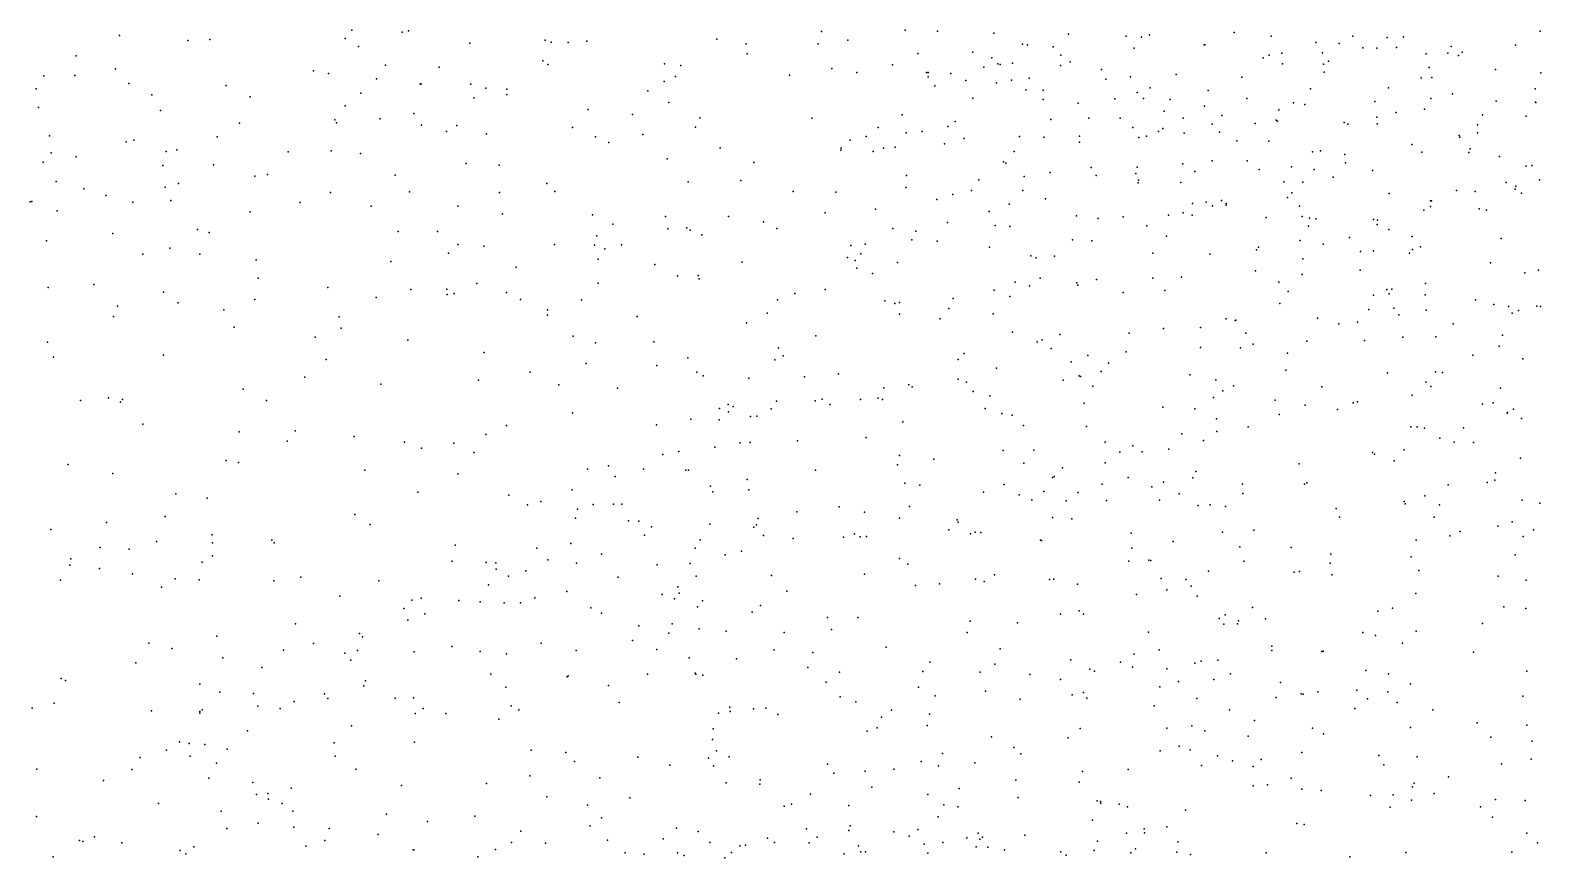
# Model space of a CAD drawing. Header units: metres. Extents: x -25 to 25, y -27.7 to 27.8.
# Drawn here: x -1.734 to -0.191, y 0.859 to 1.704 of the extents above; entities that cross this region are included whole.
import ezdxf

# ---------------------------------------------------------------- set-up
doc = ezdxf.new("R2010")
doc.units = ezdxf.units.M

msp = doc.modelspace()

# ---------------------------------------------------------------- linework, layer by layer
for p in [(-1.6426, 1.6988, 23.9362), (-1.4054, 1.7041, 10.9228), (-1.3538, 1.702, 25.6296), (-1.3473, 1.7034, 6.0119), (-0.9258, 1.7029, 27.2839), (-0.8402, 1.7041, 15.0145), (-0.8071, 1.7031, -10.5512), (-0.7495, 1.701, 25.0935), (-0.6734, 1.7001, -9.9746), (-0.6146, 1.6981, 26.7718), (-0.5987, 1.6971, 11.1805), (-0.5908, 1.6994, 14.4175), (-0.5042, 1.7019, 27.0335), (-0.4663, 1.6981, 3.6869), (-0.3829, 1.6979, 26.1088), (-0.3313, 1.6972, -9.719), (-0.1915, 1.7031, 11.4963), (-1.5728, 1.6936, 27.7693), (-1.5505, 1.6946, 24.825), (-1.4121, 1.6956, 27.6287), (-1.3985, 1.6874, 6.192), (-1.2848, 1.691, 22.9261), (-1.208, 1.6938, 4.3053), (-1.2018, 1.692, 24.4942), (-1.1843, 1.6916, 10.8822), (-1.1654, 1.6929, 19.9799), (-1.0326, 1.6948, 27.3253), (-1.0027, 1.6902, 22.9338), (-0.9291, 1.6902, 15.1248), (-0.8989, 1.6939, 24.7207), (-0.7711, 1.6818, 27.2756), (-0.7202, 1.6898, 24.9555), (-0.7151, 1.6893, 11.0726), (-0.6889, 1.6872, 14.6233), (-0.6064, 1.6856, -11.0008), (-0.5347, 1.6892, 24.4433), (-0.5341, 1.6891, 14.2886), (-0.4207, 1.6914, 11.3447), (-0.3969, 1.6906, 23.688), (-0.3728, 1.6861, -11.2157), (-0.3584, 1.6858, -5.598), (-0.3479, 1.6966, -2.5788), (-0.3385, 1.6863, 13.9998), (-0.2824, 1.6873, 11.4496), (-0.2169, 1.6888, 1.6918), (-1.6868, 1.678, 14.7467), (-1.3711, 1.6684, 15.2912), (-1.316, 1.6663, 24.3804), (-1.2104, 1.6728, 11.3417), (-1.2051, 1.669, 27.4874), (-1.086, 1.6696, 27.4004), (-1.0692, 1.668, 13.9489), (-1.0014, 1.6801, 15.1745), (-0.8531, 1.6686, 27.3232), (-0.8272, 1.6802, -10.3883), (-0.7598, 1.6664, -10.076), (-0.7517, 1.676, -10.767), (-0.7457, 1.6697, 22.9567), (-0.743, 1.6689, 25.3582), (-0.7304, 1.6705, 25.2701), (-0.6815, 1.6682, 27.2904), (-0.6813, 1.6785, 24.6543), (-0.6718, 1.6719, 24.8568), (-0.4746, 1.6759, -2.8124), (-0.4684, 1.6785, 27.123), (-0.4556, 1.6805, 14.1472), (-0.4549, 1.6697, 25.9447), (-0.4138, 1.681, -9.7455), (-0.4129, 1.6695, 3.5036), (-0.4078, 1.6724, 26.0212), (-0.308, 1.68, 26.7779), (-0.2859, 1.6805, 13.9081), (-0.2751, 1.6782, -11.285), (-0.2714, 1.6816, 26.2344), (-1.7199, 1.6575, 27.8478), (-1.6882, 1.658, 24.8725), (-1.6467, 1.6648, 23.058), (-1.4444, 1.6627, 24.1836), (-1.4292, 1.6599, 24.6566), (-1.38, 1.6543, 24.2734), (-1.0863, 1.6516, 15.1982), (-1.0749, 1.6569, 22.8959), (-0.9582, 1.6582, 19.591), (-0.915, 1.6651, 13.7439), (-0.8895, 1.6609, 10.9414), (-0.8185, 1.6609, -10.6094), (-0.8168, 1.661, 14.8683), (-0.8166, 1.6564, -3.9306), (-0.7937, 1.66, -10.6901), (-0.7781, 1.6527, 10.9984), (-0.7315, 1.6529, 25.4686), (-0.7136, 1.655, 25.5699), (-0.6395, 1.6638, -9.9159), (-0.6351, 1.654, 25.0429), (-0.6101, 1.6563, 24.7009), (-0.5634, 1.659, 24.5827), (-0.4963, 1.6562, 18.9495), (-0.4123, 1.6612, 23.0051), (-0.3132, 1.6556, 26.9336), (-0.3051, 1.6659, 2.2271), (-0.3023, 1.6558, 26.1326), (-0.2371, 1.664, 23.0793), (-0.191, 1.6604, 2.9498), (-1.7277, 1.6442, 15.256), (-1.6331, 1.6495, 10.9404), (-1.6095, 1.638, 22.9862), (-1.5338, 1.6475, 22.951), (-1.5091, 1.6362, 24.6925), (-1.396, 1.6397, 4.7511), (-1.3355, 1.6492, 10.833), (-1.3344, 1.6489, 27.5824), (-1.2839, 1.6489, 25.3621), (-1.2686, 1.645, 26.1663), (-1.2471, 1.6438, 15.2414), (-1.2471, 1.6384, 22.8712), (-1.1029, 1.6421, 20.3185), (-0.81, 1.6474, -10.2205), (-0.7469, 1.6504, 27.352), (-0.7168, 1.6432, 14.5525), (-0.6993, 1.6427, -4.8688), (-0.6032, 1.6405, -13.2547), (-0.5899, 1.6451, 3.9556), (-0.5307, 1.6425, 27.317), (-0.4263, 1.6441, 27.2627), (-0.3465, 1.6452, 27.061), (-0.2813, 1.6392, 13.792), (-0.1966, 1.6442, 26.2908), (-1.7253, 1.625, 10.9426), (-1.6008, 1.6222, 24.1436), (-1.412, 1.6268, 22.8864), (-1.2806, 1.6349, 5.8567), (-1.1638, 1.623, 26.3089), (-1.0816, 1.6304, 10.8301), (-0.771, 1.6348, 14.677), (-0.6991, 1.6332, -9.9751), (-0.6636, 1.6296, 25.3029), (-0.6261, 1.6339, 25.1861), (-0.5968, 1.6343, 18.3238), (-0.5757, 1.6213, -11.1244), (-0.5696, 1.6332, 25.7789), (-0.5343, 1.6264, 14.1777), (-0.4911, 1.6342, -11.1939), (-0.4586, 1.6227, 18.5682), (-0.4437, 1.63, 26.8152), (-0.4321, 1.6283, -11.2452), (-0.3604, 1.6312, -9.7094), (-0.3387, 1.6201, 22.9924), (-0.3098, 1.6236, 24.3505), (-0.3033, 1.6343, 3.294), (-0.2367, 1.6316, 26.9158), (-0.1964, 1.6306, 26.7411), (-0.1962, 1.6302, 23.5882), (-1.52, 1.609, 10.811), (-1.4227, 1.6126, 24.3958), (-1.4211, 1.6095, 14.5339), (-1.3765, 1.6136, 5.0037), (-1.342, 1.6191, 25.9729), (-1.334, 1.6071, 22.8548), (-1.298, 1.6066, 4.6058), (-1.1799, 1.6047, 15.1568), (-1.1188, 1.6179, 20.896), (-1.0543, 1.605, 20.4764), (-1.05, 1.6146, 27.4562), (-0.9355, 1.6142, 14.9763), (-0.8676, 1.6046, 26.5716), (-0.8434, 1.6178, -10.555), (-0.7967, 1.6058, -10.7865), (-0.789, 1.611, 27.429), (-0.6915, 1.6129, 14.443), (-0.6526, 1.6142, 4.1144), (-0.6207, 1.6141, 18.0695), (-0.6077, 1.6048, 25.655), (-0.5561, 1.6141, 24.979), (-0.5265, 1.608, 24.73), (-0.5168, 1.6169, 11.188), (-0.4828, 1.6088, 14.0567), (-0.4614, 1.6121, 27.3795), (-0.4598, 1.6112, 24.5688), (-0.3919, 1.6099, 13.919), (-0.3882, 1.6081, 13.3513), (-0.3586, 1.6151, -11.3049), (-0.3581, 1.6085, 24.4305), (-0.2557, 1.6076, 27.0442), (-0.2504, 1.6178, 24.2909), (-0.2061, 1.6163, 26.827), (-1.7141, 1.5961, 6.7134), (-1.6358, 1.59, 15.214), (-1.6281, 1.5917, 24.7445), (-1.5429, 1.5952, 24.2356), (-1.3086, 1.6006, 15.2034), (-1.2678, 1.5982, 5.6649), (-1.1566, 1.5953, 22.8346), (-1.1428, 1.5893, 10.7809), (-1.108, 1.5976, 27.5179), (-0.8965, 1.5918, 27.4733), (-0.8801, 1.5954, 4.2916), (-0.8392, 1.5993, -10.6594), (-0.8228, 1.6006, 14.7344), (-0.7798, 1.5936, 14.5886), (-0.7235, 1.5955, 26.6552), (-0.6986, 1.5947, -11.0118), (-0.6621, 1.596, 25.515), (-0.6621, 1.5897, -9.9042), (-0.6015, 1.5945, 11.0854), (-0.5938, 1.5959, 27.4667), (-0.5814, 1.6007, 22.9237), (-0.5771, 1.6038, 19.1931), (-0.5553, 1.5989, 25.1318), (-0.519, 1.6001, 24.8315), (-0.5013, 1.5911, 25.8125), (-0.4688, 1.5909, 22.9335), (-0.2742, 1.5965, 27.2288), (-0.2738, 1.5948, 26.0694), (-0.2555, 1.5993, 27.13), (-1.7125, 1.579, 24.7876), (-1.687, 1.5748, 10.788), (-1.595, 1.5803, 10.7805), (-1.5841, 1.5818, 24.6728), (-1.4702, 1.5798, 24.4587), (-1.4263, 1.5809, 21.2709), (-1.3964, 1.5782, 27.665), (-1.029, 1.5839, 15.0255), (-0.9059, 1.5815, 22.8519), (-0.9057, 1.5836, 14.8609), (-0.8728, 1.5802, -22.4594), (-0.8624, 1.5835, -10.4703), (-0.8503, 1.5845, -10.285), (-0.7999, 1.588, 13.6355), (-0.7288, 1.5803, -4.6899), (-0.4241, 1.5798, -9.7145), (-0.4159, 1.581, 11.2742), (-0.3912, 1.577, 27.456), (-0.3227, 1.5872, 11.3616), (-0.3124, 1.5796, 13.7108), (-0.2645, 1.5791, 13.6239), (-0.2632, 1.5828, 10.3679), (-0.2332, 1.5751, -2.4883), (-1.7204, 1.5693, 24.1672), (-1.5983, 1.5658, 22.9045), (-1.5467, 1.5666, 24.3294), (-1.2885, 1.5679, 14.4077), (-1.255, 1.5661, 27.6006), (-1.0833, 1.5727, 25.0222), (-0.9948, 1.5691, 27.5086), (-0.7396, 1.5697, -3.5321), (-0.7372, 1.5684, 27.5111), (-0.6921, 1.5586, -11.0723), (-0.6502, 1.5638, 27.5235), (-0.6031, 1.5643, 24.0618), (-0.5567, 1.5676, 25.2821), (-0.5443, 1.5599, -5.2506), (-0.5266, 1.5706, -11.2347), (-0.4909, 1.5706, -9.7491), (-0.4786, 1.5618, 24.9647), (-0.4456, 1.5645, -11.3109), (-0.4223, 1.5618, 18.0326), (-0.3903, 1.5686, 25.9155), (-0.3629, 1.5608, -11.3632), (-0.2059, 1.5652, 1.8709), (-0.2003, 1.5659, 2.5174), (-1.7072, 1.5494, 22.9508), (-1.5961, 1.5438, 10.687), (-1.5823, 1.5476, 24.5702), (-1.5044, 1.555, 15.1399), (-1.4914, 1.5566, 27.7389), (-1.3611, 1.556, 10.7163), (-1.2062, 1.5476, 10.7357), (-1.0619, 1.5492, 10.7719), (-1.008, 1.5505, 14.9308), (-0.8394, 1.5435, -10.2019), (-0.8388, 1.5558, 14.6596), (-0.7648, 1.5511, 19.5129), (-0.7188, 1.5545, 10.9237), (-0.6451, 1.5557, -11.1395), (-0.6045, 1.5577, -9.839), (-0.6021, 1.5481, 14.2392), (-0.602, 1.5509, 25.5599), (-0.5587, 1.5486, 27.5423), (-0.4535, 1.5492, 13.9256), (-0.434, 1.549, 24.7612), (-0.4031, 1.5541, 24.6263), (-0.2263, 1.5484, 22.977), (-0.2164, 1.5449, 13.4982), (-0.1924, 1.5514, 27.2919), (-1.7338, 1.5288, 24.6921), (-1.732, 1.5291, 10.6734), (-1.6792, 1.5421, 24.237), (-1.6564, 1.5352, 15.1485), (-1.6289, 1.5285, 24.3943), (-1.5903, 1.53, 24.4874), (-1.4581, 1.528, 10.6674), (-1.4271, 1.5382, 6.4023), (-1.3463, 1.5389, 25.6966), (-1.2546, 1.5383, 15.0806), (-1.1981, 1.5392, 14.2751), (-0.9544, 1.5392, 24.8516), (-0.911, 1.5388, 10.8242), (-0.8078, 1.531, 24.6348), (-0.7915, 1.5361, 10.9028), (-0.7726, 1.5403, -10.9803), (-0.7199, 1.5405, 22.8524), (-0.6967, 1.5319, 24.4373), (-0.5328, 1.5283, 25.3767), (-0.5171, 1.5301, 22.8819), (-0.4496, 1.5331, 11.2099), (-0.4454, 1.5381, 10.574), (-0.3457, 1.5373, 13.6039), (-0.3035, 1.5299, -5.6777), (-0.3026, 1.5298, 27.5046), (-0.2772, 1.5403, -9.6647), (-0.2581, 1.5394, 27.4311), (-0.2173, 1.5416, 18.0938), (-0.2108, 1.5375, 2.2871), (-1.7061, 1.5195, 24.5967), (-1.5093, 1.5186, 14.6313), (-1.3857, 1.5242, 15.088), (-1.2971, 1.5242, 5.4049), (-1.2514, 1.5165, 22.7672), (-1.1594, 1.5156, 15.0103), (-1.0849, 1.5137, 19.9629), (-1.0207, 1.5137, 27.594), (-0.9219, 1.5177, 14.7231), (-0.8706, 1.5213, -10.3088), (-0.7544, 1.5188, 27.5956), (-0.7339, 1.5265, -11.0359), (-0.6653, 1.5146, 3.9882), (-0.6177, 1.5136, -13.0668), (-0.5713, 1.5153, -3.1571), (-0.5564, 1.5177, -9.7979), (-0.5469, 1.5153, -12.8459), (-0.5468, 1.5272, 25.6269), (-0.5262, 1.5248, 3.519), (-0.5125, 1.5253, -11.3086), (-0.5122, 1.5271, 14.0203), (-0.4714, 1.5129, -3.0112), (-0.4373, 1.5245, 25.058), (-0.4347, 1.5138, 25.8032), (-0.4272, 1.5121, -11.3908), (-0.3106, 1.5202, 18.6968), (-0.3036, 1.5241, 22.9321), (-0.2538, 1.5215, 13.2998), (-0.2464, 1.5201, 26.8047), (-1.6494, 1.4966, 14.7726), (-1.5629, 1.5006, 15.0676), (-1.5511, 1.4973, 22.8251), (-1.358, 1.4984, 10.6387), (-1.3178, 1.4985, -11.0176), (-1.1386, 1.5058, 10.7025), (-1.0825, 1.5012, 13.9848), (-1.0632, 1.5021, 14.876), (-1.0596, 1.4998, 26.3638), (-0.9848, 1.5082, 19.7703), (-0.9712, 1.5017, 22.7889), (-0.8527, 1.5017, -10.8701), (-0.8294, 1.4988, -10.1428), (-0.7968, 1.5078, -10.065), (-0.7482, 1.5047, -4.4321), (-0.7334, 1.5035, -9.9776), (-0.6429, 1.5119, -22.2473), (-0.5933, 1.5042, 27.6354), (-0.4281, 1.5038, 27.6108), (-0.4207, 1.5115, -22.027), (-0.362, 1.5108, -11.4222), (-0.3582, 1.5056, 11.2954), (-0.3578, 1.51, -9.6865), (-0.3463, 1.5005, -2.7976), (-1.7172, 1.4891, 10.5932), (-1.5912, 1.4815, 27.8247), (-1.297, 1.4851, 4.8806), (-1.2704, 1.4835, 25.4376), (-1.1983, 1.4852, 5.9375), (-1.1575, 1.4846, -22.5897), (-1.155, 1.4941, 22.7609), (-1.13, 1.4847, 27.6571), (-1.0478, 1.4952, 4.4409), (-0.8958, 1.4842, 27.6504), (-0.8812, 1.4855, 14.5931), (-0.8335, 1.4899, 10.8345), (-0.8076, 1.4886, 14.4758), (-0.7539, 1.4825, -11.098), (-0.6694, 1.4898, 14.299), (-0.6494, 1.4889, -9.8723), (-0.5733, 1.4937, 19.3525), (-0.4792, 1.4825, -5.3935), (-0.4369, 1.4893, 13.7089), (-0.4132, 1.4855, 25.2004), (-0.3864, 1.4925, 22.8869), (-0.3223, 1.4932, 25.8852), (-0.3138, 1.4827, 24.6514), (-0.2315, 1.4913, 27.5489), (-1.6188, 1.4752, 10.5744), (-1.5607, 1.4754, 11.8736), (-1.5029, 1.4694, 27.785), (-1.3654, 1.4679, 11.6486), (-1.3066, 1.4763, 14.9914), (-1.1537, 1.4703, 4.5712), (-1.1469, 1.4809, 14.9037), (-1.0065, 1.4671, 14.704), (-0.8991, 1.4719, -10.6936), (-0.8914, 1.4689, -10.4503), (-0.8853, 1.4755, -10.7971), (-0.848, 1.4669, -10.9615), (-0.712, 1.4736, 10.9086), (-0.7065, 1.4715, 27.6922), (-0.6876, 1.4733, -3.4159), (-0.5872, 1.4764, 11.0249), (-0.5289, 1.4753, -11.365), (-0.4815, 1.4797, 11.1462), (-0.4339, 1.4704, 13.5699), (-0.3753, 1.478, 13.5035), (-0.3617, 1.4788, 24.9921), (-0.3252, 1.4765, 24.7344), (-0.322, 1.4802, 27.619), (-0.2423, 1.4663, 18.5152), (-1.501, 1.4508, 10.556), (-1.2376, 1.4619, 14.8989), (-1.0957, 1.4647, 14.8075), (-1.0726, 1.4533, -11.0507), (-1.0516, 1.4535, 22.743), (-0.8897, 1.461, 10.7698), (-0.8735, 1.4556, -10.2802), (-0.7024, 1.4509, -9.9328), (-0.5874, 1.4508, 14.147), (-0.5581, 1.4519, 14.0649), (-0.4824, 1.4582, 13.7865), (-0.4348, 1.4547, 25.4003), (-0.3754, 1.4591, 27.6874), (-0.2072, 1.4561, -2.6123), (-0.1934, 1.4591, 11.3944), (-1.7156, 1.4412, 22.8648), (-1.6689, 1.4442, 15.0792), (-1.5976, 1.4365, 15.0059), (-1.4299, 1.4412, 14.9083), (-1.3449, 1.4393, 22.7295), (-1.3083, 1.4396, 5.1987), (-1.3007, 1.435, 27.751), (-1.2776, 1.4455, 11.4772), (-1.2475, 1.4361, 14.8081), (-1.1536, 1.4458, 10.6384), (-1.0507, 1.4502, 27.7019), (-0.953, 1.4353, 13.82), (-0.9219, 1.4392, -10.6182), (-0.7492, 1.4384, 14.3789), (-0.7278, 1.4466, 22.8102), (-0.7132, 1.443, -11.2304), (-0.6647, 1.4461, 13.5736), (-0.6638, 1.4438, -4.8428), (-0.6447, 1.4494, 3.712), (-0.6174, 1.4363, 10.8052), (-0.575, 1.4383, 27.7314), (-0.4584, 1.4467, 23.9451), (-0.4489, 1.4372, 25.5164), (-0.3482, 1.4391, 25.1671), (-0.3433, 1.4395, 13.4105), (-0.3089, 1.4452, 24.8765), (-1.6448, 1.4222, 10.4954), (-1.5826, 1.4257, 6.6526), (-1.5045, 1.4291, 21.396), (-1.3806, 1.431, 14.5233), (-1.3078, 1.434, 25.9519), (-1.2331, 1.4291, 4.7484), (-1.1706, 1.4285, 11.2653), (-0.9706, 1.4285, 10.7118), (-0.8609, 1.4276, 19.702), (-0.8508, 1.4249, -11.0335), (-0.8458, 1.4261, 27.7347), (-0.7956, 1.4198, -11.1555), (-0.7912, 1.4301, 13.6626), (-0.7332, 1.432, 4.1819), (-0.4576, 1.425, 3.3082), (-0.362, 1.4334, 25.251), (-0.3457, 1.4347, -11.5129), (-0.341, 1.4202, -9.6748), (-0.3091, 1.4338, 22.8834), (-0.2577, 1.4286, -12.6164), (-0.239, 1.4238, -9.6353), (-0.224, 1.4217, -11.5873), (-0.1952, 1.4223, 24.5309), (-0.1913, 1.4217, 25.9144), (-1.6488, 1.4115, 27.8459), (-1.5359, 1.4185, 22.7644), (-1.4181, 1.4112, 14.811), (-1.2056, 1.4131, 27.7499), (-1.2055, 1.4186, 5.5284), (-1.1138, 1.4116, 14.702), (-1.0024, 1.4053, 24.9944), (-0.981, 1.4152, 14.5841), (-0.8461, 1.414, 14.4721), (-0.8045, 1.4094, -10.0613), (-0.7502, 1.4142, -9.9909), (-0.5123, 1.4094, 13.6978), (-0.503, 1.4075, 13.5434), (-0.5026, 1.4078, -9.7476), (-0.4191, 1.4099, 10.4768), (-0.3974, 1.4041, 25.6008), (-0.3783, 1.406, 26.6635), (-0.3665, 1.4189, 11.2372), (-0.3359, 1.4134, 25.7831), (-0.3079, 1.4182, 25.0792), (-0.2806, 1.4043, 11.3282), (-0.2201, 1.4152, 19.1696), (-0.2136, 1.4178, 23.7432), (-1.5254, 1.4007, 10.4755), (-1.4427, 1.3907, 27.8044), (-1.4162, 1.3998, 6.4806), (-1.1793, 1.3916, 22.6892), (-0.9313, 1.3919, -10.9116), (-0.7307, 1.3955, 10.9342), (-0.6821, 1.3931, -11.3415), (-0.6113, 1.3945, -9.8366), (-0.5764, 1.3995, 3.4445), (-0.5384, 1.4004, -11.4472), (-0.4921, 1.3945, 11.0785), (-0.3318, 1.3906, 25.3166), (-0.2982, 1.3908, -11.5818), (-0.2301, 1.3927, 18.2214), (-1.7161, 1.3855, 10.3582), (-1.3481, 1.3876, -22.622), (-1.2703, 1.3747, 22.6744), (-1.1563, 1.3846, 21.1198), (-1.0969, 1.3857, 25.1415), (-0.9697, 1.3798, -10.6879), (-0.7799, 1.3738, -11.2445), (-0.7055, 1.3856, -13.5052), (-0.7004, 1.3877, -4.5293), (-0.6912, 1.3789, -9.9133), (-0.6143, 1.3755, 10.9236), (-0.5387, 1.3801, 13.9656), (-0.4977, 1.3796, -11.1347), (-0.4846, 1.3835, -11.5038), (-0.4496, 1.3743, 13.4719), (-0.43, 1.3866, 11.1553), (-0.371, 1.3872, 25.4757), (-0.2334, 1.3814, 13.2799), (-1.71, 1.37, 22.8085), (-1.5978, 1.3723, 10.3687), (-1.4317, 1.3676, 22.6929), (-1.1661, 1.3637, 6.153), (-1.0938, 1.3617, 10.5875), (-1.0623, 1.3693, 20.9701), (-0.9732, 1.3674, -10.7856), (-0.9647, 1.3713, -10.5426), (-0.7859, 1.3676, 10.7766), (-0.747, 1.3589, -11.3094), (-0.6706, 1.3654, -4.679), (-0.6535, 1.3719, 24.4694), (-0.6326, 1.3639, 27.8083), (-0.2605, 1.372, -5.7503), (-0.2095, 1.3685, -11.6432), (-1.4532, 1.3496, 10.3867), (-1.3758, 1.3425, 10.4193), (-1.2758, 1.3466, 27.8168), (-1.2233, 1.3549, 14.7071), (-1.0528, 1.3547, 19.9832), (-1.0464, 1.3512, 14.6095), (-0.9999, 1.3487, 10.6296), (-0.9431, 1.35, -10.4086), (-0.9081, 1.353, -11.0659), (-0.7862, 1.3476, -11.1334), (-0.7775, 1.3446, 14.3924), (-0.6789, 1.3465, 10.8406), (-0.6624, 1.3509, 14.2487), (-0.6612, 1.3505, 26.5607), (-0.64, 1.3556, -11.4271), (-0.5493, 1.352, 10.9801), (-0.5229, 1.3469, 13.8089), (-0.4514, 1.3567, -9.7061), (-0.3477, 1.3542, -13.8871), (-0.3085, 1.3446, -9.6599), (-0.2984, 1.355, 22.8504), (-0.2914, 1.3546, 27.765), (-1.654, 1.3286, 15.1002), (-1.5163, 1.3375, 22.7001), (-1.1939, 1.3417, 14.3191), (-1.1339, 1.3383, 27.8177), (-0.9248, 1.3272, -10.3126), (-0.8678, 1.3281, 10.695), (-0.8635, 1.3269, -11.2294), (-0.862, 1.3388, -10.18), (-0.8364, 1.3417, 27.8231), (-0.8331, 1.3399, 24.808), (-0.7708, 1.335, 22.7512), (-0.7536, 1.3306, 27.8372), (-0.6486, 1.3406, -9.8656), (-0.5254, 1.329, -5.2062), (-0.5156, 1.3358, 10.6065), (-0.505, 1.3409, 13.4004), (-0.4145, 1.3397, -11.5892), (-0.3223, 1.3314, -11.629), (-0.3034, 1.3401, 25.6659), (-0.2321, 1.3383, 25.1338), (-1.6824, 1.326, 10.2258), (-1.6415, 1.3241, 11.897), (-1.6397, 1.3267, 27.8535), (-1.4925, 1.3259, 14.6706), (-1.18, 1.3133, 26.1071), (-1.0299, 1.3176, 20.3446), (-1.0211, 1.3216, -10.8729), (-1.0205, 1.3141, -10.5826), (-1.0157, 1.3197, 4.5291), (-0.9769, 1.3174, -11.0355), (-0.9715, 1.3251, 27.8318), (-0.932, 1.3256, 14.5382), (-0.9169, 1.3216, -11.1588), (-0.8858, 1.3267, -10.248), (-0.7586, 1.3178, -22.314), (-0.7415, 1.3124, -11.4128), (-0.6575, 1.3231, 22.7716), (-0.5771, 1.3189, -9.8085), (-0.5445, 1.3173, -11.5536), (-0.4624, 1.3262, 19.4332), (-0.4583, 1.3116, 13.3074), (-0.4317, 1.321, 11.0994), (-0.3985, 1.3167, 3.1727), (-0.3825, 1.3236, 10.3299), (-0.3781, 1.3244, -9.6845), (-0.2506, 1.3221, 25.7639), (-0.2396, 1.3236, 25.2257), (-0.2252, 1.3128, -9.627), (-0.2251, 1.3137, 11.353), (-0.219, 1.3171, -2.8912), (-1.6188, 1.3017, 15.0045), (-1.2474, 1.3003, 5.1446), (-1.0943, 1.301, 5.8164), (-1.059, 1.3069, 20.1436), (-1.0302, 1.3062, -10.9569), (-0.9982, 1.3094, 20.565), (-0.9916, 1.3099, 11.1118), (-0.8424, 1.3039, 14.4564), (-0.7309, 1.3108, 19.6696), (-0.7192, 1.3004, 3.8668), (-0.6549, 1.2992, 27.8607), (-0.5221, 1.3072, 13.9105), (-0.4898, 1.299, -3.2578), (-0.3237, 1.2988, 27.8216), (-0.3174, 1.299, -21.9219), (-0.3098, 1.2977, 11.2589), (-0.2699, 1.298, 23.888), (-0.2107, 1.3073, 2.9865), (-1.5204, 1.2937, 27.8489), (-1.4714, 1.2842, 11.6845), (-1.4631, 1.2948, 10.2855), (-1.4031, 1.2889, -11.0694), (-1.3514, 1.2833, 11.4828), (-1.301, 1.2824, 10.3857), (-1.2684, 1.291, 25.8063), (-1.0088, 1.2825, 20.8406), (-0.9984, 1.283, 26.3022), (-0.9503, 1.2845, -11.2086), (-0.8801, 1.2882, -11.3044), (-0.636, 1.2834, -11.5555), (-0.5577, 1.2919, 27.8609), (-0.5354, 1.2849, 22.7864), (-0.5218, 1.2942, 24.2801), (-0.2942, 1.2875, -11.6858), (-0.2796, 1.2833, 26.569), (-0.2596, 1.2828, 25.4784), (-1.3341, 1.277, 21.3481), (-1.2807, 1.2727, 27.8607), (-1.0878, 1.2706, -10.8423), (-1.0714, 1.2738, -10.6666), (-1.0347, 1.2782, 10.5505), (-0.8459, 1.2696, 22.7002), (-0.8109, 1.2658, -11.4317), (-0.74, 1.2747, -11.4832), (-0.7089, 1.275, 14.3288), (-0.6209, 1.273, 14.2001), (-0.6077, 1.2794, 10.7574), (-0.598, 1.2735, -3.4189), (-0.571, 1.2762, 14.1109), (-0.3629, 1.2728, 22.8138), (-0.361, 1.2709, -5.5906), (-0.3306, 1.2755, 10.1916), (-0.2117, 1.2668, 27.7999), (-1.6949, 1.2603, 15.2127), (-1.6495, 1.2513, 22.709), (-1.5335, 1.2645, 14.7544), (-1.5211, 1.2625, 10.1911), (-1.3922, 1.2546, 27.867), (-1.2972, 1.2509, 22.6225), (-1.1647, 1.2556, -22.5069), (-1.1433, 1.259, 27.8754), (-1.1074, 1.2558, -10.9201), (-1.0642, 1.2546, -11.0794), (-1.0616, 1.2547, -10.5664), (-0.9318, 1.2548, 27.8843), (-0.8481, 1.2602, -10.1194), (-0.7189, 1.2617, 22.745), (-0.6795, 1.2572, -9.9031), (-0.6358, 1.2622, -4.4661), (-0.5433, 1.2533, -5.0697), (-0.4378, 1.2613, -9.7104), (-0.3406, 1.2642, -9.6782), (-0.2374, 1.2521, -11.7445), (-1.1802, 1.2345, 22.6163), (-1.1364, 1.2482, 14.6176), (-1.0389, 1.2383, -10.4767), (-1.0017, 1.2453, 22.6434), (-0.9999, 1.2347, -10.3983), (-0.8406, 1.2413, 27.8921), (-0.8252, 1.2394, 10.6601), (-0.7389, 1.2399, -9.9669), (-0.6898, 1.2472, 3.5949), (-0.688, 1.2481, -3.6587), (-0.6389, 1.2402, 22.7617), (-0.6125, 1.2471, -9.8441), (-0.5883, 1.2376, -4.7504), (-0.5763, 1.2424, 3.3552), (-0.5464, 1.2469, 13.3422), (-0.4956, 1.2405, 10.9562), (-0.4324, 1.2405, 27.8785), (-0.4301, 1.2416, -11.7023), (-0.2856, 1.2397, -12.4193), (-0.2458, 1.2421, -3.0533), (-0.238, 1.2445, -9.6408), (-1.5851, 1.2305, 14.8312), (-1.5532, 1.226, 22.6545), (-1.338, 1.2322, 10.2845), (-1.2451, 1.2291, 10.3493), (-1.2259, 1.2193, 14.6288), (-1.2124, 1.2228, 25.6554), (-1.1588, 1.2195, -10.8147), (-1.1381, 1.2198, 10.4248), (-1.1296, 1.2198, 25.4009), (-1.0367, 1.2327, -11.2165), (-0.7602, 1.2322, -12.937), (-0.7237, 1.2294, 10.7302), (-0.7108, 1.2242, 10.8577), (-0.6986, 1.2328, -11.5938), (-0.6759, 1.2234, 27.9036), (-0.6636, 1.232, -4.2731), (-0.6345, 1.2236, -11.2404), (-0.5803, 1.224, -11.6645), (-0.5602, 1.2304, 13.4322), (-0.5288, 1.2192, 13.9628), (-0.4954, 1.2308, -12.4983), (-0.3306, 1.2228, 13.4969), (-0.3296, 1.2203, 27.8692), (-0.3093, 1.2286, -11.7448), (-0.2944, 1.2194, 22.8284), (-0.2101, 1.2241, 25.5674), (-0.1921, 1.2208, 25.4555), (-1.5961, 1.2073, 14.9403), (-1.4023, 1.2094, 14.6025), (-1.1768, 1.2058, -10.7395), (-1.1748, 1.215, 11.163), (-0.9903, 1.2053, 14.0073), (-0.9507, 1.212, -11.3782), (-0.9075, 1.2171, 25.0506), (-0.8816, 1.2117, 4.4481), (-0.8459, 1.2058, 26.3589), (-0.8357, 1.2175, -11.4842), (-0.787, 1.2039, 14.4084), (-0.6896, 1.2063, -4.089), (-0.6698, 1.2049, -11.6517), (-0.5411, 1.2186, -9.7882), (-0.513, 1.2175, -11.7017), (-0.3999, 1.2156, 11.0631), (-0.3965, 1.2067, 24.1481), (-0.2998, 1.2065, -9.6705), (-1.7126, 1.194, 27.8852), (-1.6559, 1.2012, 10.0323), (-1.548, 1.1886, 14.7923), (-1.3865, 1.199, 10.1958), (-1.1228, 1.203, -11.1659), (-1.1123, 1.2025, 14.2308), (-1.1064, 1.1883, 5.4932), (-1.0991, 1.1969, -10.5398), (-1.0398, 1.1994, 14.5526), (-0.9948, 1.1964, 25.1969), (-0.9919, 1.1988, 19.9203), (-0.8918, 1.1895, 22.6542), (-0.7956, 1.1937, 24.9326), (-0.786, 1.2017, 22.6961), (-0.7733, 1.1895, -10.0074), (-0.7687, 1.1914, -11.5878), (-0.7629, 1.1911, 4.1027), (-0.6093, 1.1902, 19.6333), (-0.5162, 1.1912, 10.4497), (-0.4841, 1.1933, 22.7824), (-0.2732, 1.1919, -5.7049), (-0.2348, 1.1975, 13.1718), (-0.2202, 1.2018, 11.3147), (-0.1984, 1.1937, 22.8546), (-1.6623, 1.1758, 6.7663), (-1.6329, 1.1738, 15.1867), (-1.6047, 1.1819, -11.056), (-1.5477, 1.1806, 27.8895), (-1.4871, 1.1832, 6.6457), (-1.4848, 1.1804, 14.7056), (-1.2997, 1.1779, 10.2284), (-1.2165, 1.175, 14.4199), (-1.1817, 1.1798, -11.1142), (-1.0546, 1.1751, -11.3076), (-1.0495, 1.1835, -11.238), (-0.9847, 1.1879, 27.9294), (-0.9547, 1.1848, -10.2541), (-0.9033, 1.1862, -11.465), (-0.8861, 1.1864, -10.1764), (-0.8798, 1.187, 14.4884), (-0.702, 1.183, -13.4319), (-0.7008, 1.1828, -9.932), (-0.6088, 1.1749, -11.7147), (-0.5663, 1.1817, 14.1311), (-0.4984, 1.1762, 10.8948), (-0.4461, 1.1757, -11.7787), (-0.3183, 1.183, -11.7981), (-0.2839, 1.1875, 11.2079), (-0.2089, 1.1869, 19.5135), (-1.6932, 1.1576, 15.0245), (-1.6922, 1.1642, 22.6782), (-1.5583, 1.1607, 14.7745), (-1.5476, 1.1671, 10.027), (-1.3029, 1.1618, 14.6349), (-1.2682, 1.1605, -10.9208), (-1.2583, 1.1601, -10.8462), (-1.205, 1.163, -10.6666), (-1.1757, 1.1598, 14.5955), (-1.1503, 1.1687, -10.5827), (-1.0934, 1.158, -10.4625), (-1.0598, 1.1594, 26.1223), (-1.0239, 1.1681, 20.4444), (-1.0072, 1.1718, -10.3172), (-0.8458, 1.1644, -10.0909), (-0.8375, 1.1588, 13.8575), (-0.6118, 1.1618, -13.6223), (-0.5913, 1.1628, -9.8345), (-0.5892, 1.1624, 10.7935), (-0.4943, 1.1617, 27.9293), (-0.4062, 1.1597, 13.2004), (-0.4055, 1.1687, -9.7095), (-0.3233, 1.1661, 11.1167), (-0.217, 1.1682, 23.9849), (-1.7029, 1.1423, 15.3633), (-1.6631, 1.1543, 15.2855), (-1.6292, 1.1487, 27.8927), (-1.5856, 1.1438, 15.064), (-1.5612, 1.1428, 14.8884), (-1.4575, 1.1452, 27.9261), (-1.258, 1.1536, -10.7646), (-1.2454, 1.1463, 22.5815), (-1.2275, 1.1518, 27.954), (-1.1332, 1.1452, 6.2931), (-1.0538, 1.1464, -10.3764), (-0.9768, 1.147, 22.6164), (-0.8817, 1.1483, -11.5431), (-0.7684, 1.1433, 19.7464), (-0.749, 1.1478, -11.6607), (-0.6926, 1.143, 10.6768), (-0.6882, 1.1433, 22.7137), (-0.5788, 1.1439, 13.3446), (-0.5534, 1.143, -11.7779), (-0.5303, 1.1514, 13.2489), (-0.4428, 1.1506, 13.59), (-0.4373, 1.151, -5.435), (-0.4045, 1.1477, 10.9841), (-0.3155, 1.1521, 3.0342), (-0.2345, 1.1465, -9.654), (-0.2061, 1.1424, -11.8542), (-1.5998, 1.1353, 9.9671), (-1.4851, 1.1416, 11.6016), (-1.3778, 1.1416, 10.097), (-1.2659, 1.1374, -11.0842), (-1.1859, 1.1307, -11.24), (-1.0884, 1.1276, 20.0607), (-1.0723, 1.1354, 27.9704), (-1.0711, 1.129, 22.5909), (-0.9609, 1.1309, -11.4905), (-0.8295, 1.1368, 14.4413), (-0.805, 1.1386, -11.3306), (-0.7594, 1.1409, 3.8949), (-0.6642, 1.1381, -3.7779), (-0.604, 1.1277, 24.7346), (-0.573, 1.1323, 13.5248), (-0.5482, 1.1361, 13.6299), (-0.3187, 1.1287, -9.6854), (-1.4177, 1.126, -22.521), (-1.3523, 1.1135, -10.8569), (-1.3442, 1.1218, -10.9353), (-1.3344, 1.124, 27.9608), (-1.2961, 1.1217, 10.1286), (-1.2743, 1.12, -10.6562), (-1.2499, 1.1191, -11.2024), (-1.2329, 1.1191, -10.5817), (-1.2184, 1.1243, 21.2573), (-1.1612, 1.1139, -11.3167), (-1.0756, 1.1233, -11.3896), (-1.0524, 1.1152, 5.8821), (-1.0471, 1.1211, 5.6951), (-0.9879, 1.1165, 14.525), (-0.6625, 1.1111, -11.7772), (-0.5421, 1.1261, 26.4226), (-0.4856, 1.1143, -9.7559), (-0.3423, 1.1136, 27.9292), (-0.2288, 1.1149, 22.8375), (-0.2062, 1.1133, 2.9147), (-1.463, 1.0976, 9.9874), (-1.3481, 1.1013, -11.0807), (-1.3307, 1.1078, -10.7141), (-1.1504, 1.1087, -10.4497), (-1.1122, 1.0956, 20.2157), (-1.0781, 1.0978, 6.0719), (-0.9965, 1.1096, -10.2469), (-0.9196, 1.1041, 10.4526), (-0.8885, 1.104, 22.6288), (-0.7737, 1.1005, -11.707), (-0.7256, 1.0986, 3.6241), (-0.6814, 1.1075, 3.4615), (-0.6581, 1.1075, -9.8988), (-0.5196, 1.1032, 13.8515), (-0.5146, 1.0973, -4.5974), (-0.5133, 1.1069, -5.1347), (-0.5007, 1.0977, 22.7675), (-0.4996, 1.1008, 10.2282), (-0.4723, 1.1027, 3.1683), (-0.3575, 1.1105, 22.7998), (-0.2506, 1.098, 26.3943), (-1.5431, 1.085, 27.9386), (-1.3975, 1.0878, -10.7911), (-1.3943, 1.0843, -11.0271), (-1.1188, 1.0808, 10.2336), (-1.0815, 1.0881, -10.3252), (-1.0505, 1.0926, -11.4675), (-1.0229, 1.0901, 20.7455), (-0.9637, 1.0889, -22.3706), (-0.9154, 1.0919, -10.149), (-0.777, 1.0889, 22.667), (-0.5917, 1.0892, 13.4207), (-0.3727, 1.0887, -3.335), (-0.3599, 1.0859, 24.2634), (-0.3183, 1.0903, 11.0252), (-1.6126, 1.0779, 15.2851), (-1.5893, 1.0725, 9.8978), (-1.4751, 1.0707, 11.4131), (-1.4444, 1.0775, -10.9198), (-1.4125, 1.0677, 11.2715), (-1.3996, 1.0705, -10.7093), (-1.3416, 1.069, -10.6052), (-1.3032, 1.0747, -11.251), (-1.2742, 1.0694, 6.5317), (-1.2473, 1.0671, -11.3292), (-1.2119, 1.0778, 10.1401), (-1.1762, 1.0703, -11.3936), (-1.0938, 1.0715, 5.1238), (-0.9741, 1.0712, -10.183), (-0.9345, 1.0683, 26.1588), (-0.8595, 1.0739, -10.0845), (-0.743, 1.0722, 25.0344), (-0.6063, 1.0668, -4.0377), (-0.5806, 1.0712, -3.6306), (-0.4657, 1.075, 13.1925), (-0.4656, 1.0706, -3.4584), (-0.4145, 1.0693, 10.033), (-0.4132, 1.0699, 19.6261), (-0.3322, 1.0781, -11.5746), (-0.2598, 1.0689, 13.1093), (-1.6258, 1.058, 27.9313), (-1.5371, 1.0629, 14.8645), (-1.4972, 1.0532, 14.7471), (-1.4063, 1.0607, -11.1603), (-1.0608, 1.0629, 25.5597), (-1.0123, 1.062, 10.9958), (-0.9395, 1.0532, -12.6252), (-0.8151, 1.0584, 4.2832), (-0.7486, 1.0564, -9.9607), (-0.6709, 1.0608, 22.711), (-0.6517, 1.0515, 27.9924), (-0.6468, 1.0492, 14.2515), (-0.6203, 1.0584, 10.6403), (-0.6079, 1.0534, -9.8649), (-0.5731, 1.0517, -22.0966), (-0.5444, 1.0575, -4.2688), (-0.5379, 1.0597, -11.8695), (-0.5207, 1.0607, 27.9788), (-0.3696, 1.0499, 13.1542), (-0.2053, 1.0493, -9.6687), (-1.7021, 1.0417, 15.4743), (-1.6977, 1.0398, 9.8181), (-1.5606, 1.0362, 15.2115), (-1.3929, 1.0343, -11.2383), (-1.3913, 1.0393, -11.1996), (-1.2635, 1.0464, 10.0515), (-1.1853, 1.0435, -10.3883), (-1.1842, 1.0447, 14.5725), (-1.1433, 1.0347, -11.4766), (-1.1034, 1.0463, 21.0684), (-1.0545, 1.0474, 25.8758), (-1.0541, 1.0464, -10.2441), (-1.047, 1.0451, -11.5474), (-0.9207, 1.0382, 10.3754), (-0.9072, 1.0484, 14.4952), (-0.8221, 1.049, -11.7345), (-0.7637, 1.0482, -11.7834), (-0.7128, 1.046, 10.7194), (-0.6816, 1.041, -9.92), (-0.561, 1.0388, 14.1225), (-0.525, 1.0407, 13.7325), (-0.5079, 1.0466, 10.7129), (-0.4568, 1.0377, 24.6478), (-0.3464, 1.0466, 10.8932), (-0.3241, 1.0365, 13.6281), (-1.54, 1.028, 15.1234), (-1.5057, 1.0264, -11.0712), (-1.4641, 1.0185, -10.6565), (-1.4334, 1.0261, 27.9916), (-1.4298, 1.0215, 9.9191), (-1.361, 1.0218, 14.6298), (-1.3425, 1.0221, 14.6024), (-1.2482, 1.0331, -11.3972), (-0.9067, 1.0232, 14.0573), (-0.8265, 1.0331, 10.4531), (-0.8095, 1.0241, -12.2377), (-0.7581, 1.0289, 10.5043), (-0.7226, 1.0206, 26.261), (-0.6695, 1.025, 10.5686), (-0.6582, 1.0275, 10.562), (-0.6547, 1.0216, -11.5559), (-0.5802, 1.0335, 13.2613), (-0.5423, 1.0213, -9.8176), (-0.4613, 1.0226, -9.759), (-0.4358, 1.0262, 22.7845), (-0.4338, 1.0257, -11.9269), (-0.4188, 1.0283, 27.9769), (-0.3788, 1.03, 26.3342), (-0.3681, 1.021, -11.8518), (-0.3471, 1.0281, -11.9253), (-0.2094, 1.0239, 19.6496), (-1.7319, 1.0114, 6.862), (-1.7094, 1.0165, 11.7229), (-1.6098, 1.0088, 15.3813), (-1.5605, 1.0083, -10.992), (-1.5604, 1.0064, 22.5962), (-1.5582, 1.0097, -10.8883), (-1.5012, 1.0137, -11.1433), (-1.4786, 1.0112, 14.7785), (-1.3408, 1.0062, -10.4777), (-1.3324, 1.0113, -11.3608), (-1.3094, 1.0061, 28.0196), (-1.2425, 1.0141, 11.0622), (-1.2348, 1.01, 22.5583), (-1.1324, 1.0172, -10.2903), (-1.0309, 1.0065, 5.3701), (-1.0193, 1.0124, -10.1739), (-1.019, 1.0082, 22.5801), (-0.9951, 1.0107, -11.6433), (-0.9825, 1.0117, 28.0232), (-0.9703, 1.005, 10.2867), (-0.8907, 1.0181, 22.6175), (-0.8541, 1.0096, 19.7842), (-0.8153, 1.0053, 14.4249), (-0.5858, 1.0138, 13.5065), (-0.5089, 1.0099, -12.1164), (-0.3809, 1.0111, 9.8665), (-0.3377, 1.0175, 22.8232), (-0.3014, 1.01, -5.6083), (-1.5118, 0.9883, 9.8404), (-1.4056, 0.9936, -10.5296), (-1.2553, 1.0004, 14.5855), (-1.0362, 0.9906, 14.2702), (-0.8789, 0.9881, 4.5723), (-0.8688, 0.9913, 28.0233), (-0.8645, 1.0022, -10.0677), (-0.8177, 0.9937, 4.1372), (-0.6613, 0.9907, -11.9083), (-0.5728, 0.991, 10.6021), (-0.5475, 0.9935, -11.9317), (-0.534, 0.9885, 14.0105), (-0.4834, 0.9989, 24.8282), (-0.4242, 0.9912, -4.5032), (-0.3242, 0.9918, 24.442), (-0.2559, 0.9964, 10.9474), (-0.2051, 0.9943, 11.0515), (-1.5814, 0.9771, -10.8052), (-1.5714, 0.9754, -10.7355), (-1.5556, 0.9746, 6.7664), (-1.4233, 0.976, 14.6962), (-1.3412, 0.9769, 22.5578), (-1.0368, 0.9796, -12.4094), (-0.7519, 0.9821, -13.2533), (-0.6738, 0.9813, 25.1398), (-0.5604, 0.9728, 13.6089), (-0.4897, 0.9829, 10.6492), (-0.4128, 0.9852, -5.4328), (-0.242, 0.982, -11.9778), (-0.1997, 0.9778, 24.2502), (-1.6216, 0.9612, -10.9714), (-1.5947, 0.9688, -11.0411), (-1.5705, 0.9625, -11.1647), (-1.5327, 0.9696, 21.5462), (-1.4222, 0.9624, -11.3384), (-1.2222, 0.9686, 9.9995), (-1.1867, 0.9662, -11.5425), (-1.1779, 0.9569, -10.2661), (-1.1132, 0.9614, -11.6078), (-1.0409, 0.9606, 10.1571), (-1.033, 0.9678, 5.7224), (-1.0198, 0.962, 14.5174), (-0.8239, 0.9572, 25.3881), (-0.8021, 0.9651, 26.1275), (-0.7292, 0.9713, 13.9046), (-0.7221, 0.9649, 10.4514), (-0.5799, 0.9681, 28.0134), (-0.549, 0.9691, 22.7604), (-0.5212, 0.9628, 13.9298), (-0.506, 0.9576, -9.8058), (-0.4766, 0.9592, -5.227), (-0.435, 0.9661, 13.1546), (-0.3564, 0.9633, 13.1151), (-0.3171, 0.9617, 10.7699), (-0.2009, 0.9594, 9.7867), (-1.7269, 0.9492, 22.6246), (-1.6299, 0.9489, -10.8867), (-1.5437, 0.9555, 28.0016), (-1.4011, 0.9491, -10.463), (-1.2236, 0.9424, 14.5115), (-1.0807, 0.9534, 20.5444), (-1.0359, 0.9525, -11.6826), (-0.9196, 0.9542, -11.7779), (-0.9131, 0.9451, 25.9351), (-0.8811, 0.9471, 10.294), (-0.8517, 0.9491, -11.6448), (-0.8061, 0.9525, -11.8595), (-0.7689, 0.9557, -9.9812), (-0.659, 0.9468, -9.9135), (-0.6124, 0.9489, -11.8468), (-0.5376, 0.953, 13.6992), (-0.4846, 0.952, -3.6691), (-0.3513, 0.9535, 27.9831), (-0.2851, 0.9415, -3.4098), (-0.2311, 0.9546, 10.8767), (-1.659, 0.9377, 9.7433), (-1.5515, 0.9402, -10.6428), (-1.5064, 0.9355, 22.5703), (-1.4674, 0.9299, 28.0345), (-1.3546, 0.9326, -10.3936), (-1.2678, 0.9346, -10.3134), (-1.1521, 0.9404, 19.9395), (-1.0231, 0.9354, -10.138), (-0.9886, 0.9339, 28.0556), (-0.9882, 0.9385, 5.0577), (-0.8743, 0.9309, -11.8377), (-0.7849, 0.9295, 10.3544), (-0.7272, 0.9381, -11.925), (-0.6625, 0.9359, -11.9642), (-0.4847, 0.9322, -4.0064), (-0.47, 0.9332, -12.011), (-0.4458, 0.9402, 22.7915), (-0.4352, 0.9288, -4.1729), (-0.4154, 0.9276, 26.2193), (-0.3221, 0.9311, -12.0163), (-0.3203, 0.9351, -9.7229), (-1.6027, 0.9141, 15.4497), (-1.5027, 0.9233, 15.2194), (-1.4911, 0.9245, 15.1304), (-1.4904, 0.9185, -10.5138), (-1.4765, 0.914, 14.8573), (-1.2063, 0.921, 21.2313), (-1.1647, 0.9124, -11.464), (-1.1214, 0.9199, -10.1869), (-0.9638, 0.9114, 10.1725), (-0.9564, 0.9135, 22.5851), (-0.937, 0.9237, -10.0896), (-0.8976, 0.912, 28.0562), (-0.8169, 0.9233, 3.954), (-0.8007, 0.9127, 28.0477), (-0.7865, 0.9109, 3.7586), (-0.7246, 0.9203, 3.5356), (-0.6441, 0.9168, 22.7193), (-0.6408, 0.9162, 26.145), (-0.6404, 0.9145, 14.2122), (-0.6216, 0.9136, 13.2815), (-0.6132, 0.9109, 13.4878), (-0.3649, 0.9223, 24.9801), (-0.3447, 0.9103, 2.9133), (-0.3419, 0.9229, -21.8879), (-0.323, 0.9174, 22.8415), (-0.2998, 0.9243, 10.6882), (-0.2526, 0.9109, 24.7752), (-0.2374, 0.9183, 24.6113), (-0.2069, 0.9172, 27.945), (-1.7274, 0.9009, 11.6214), (-1.5387, 0.9062, -10.5689), (-1.4656, 0.9062, 15.0242), (-1.3699, 0.9032, 9.8354), (-1.3281, 0.8959, 14.5727), (-1.2798, 0.9012, 10.9405), (-1.1502, 0.8996, 9.9905), (-0.8064, 0.9005, -11.9069), (-0.6489, 0.8972, 10.4235), (-0.5537, 0.9073, -12.0118), (-0.2402, 0.9003, -9.7029), (-1.6681, 0.8801, 22.5934), (-1.5331, 0.8885, 11.1464), (-1.501, 0.8941, -11.3575), (-1.4647, 0.8899, 14.7419), (-1.4284, 0.8886, -11.4301), (-1.3785, 0.8825, 22.5491), (-1.2328, 0.886, 14.5498), (-1.1619, 0.8912, 28.0768), (-1.0738, 0.8891, 28.0755), (-1.0516, 0.8856, 10.835), (-0.9411, 0.8884, -11.8235), (-0.93, 0.8798, -8.708), (-0.8977, 0.8866, -12.8955), (-0.8964, 0.8912, -8.5681), (-0.8516, 0.8851, -10.037), (-0.836, 0.8807, -8.3759), (-0.8272, 0.8876, -8.5112), (-0.7657, 0.8839, -8.618), (-0.7611, 0.8799, -8.3962), (-0.718, 0.8819, -8.5294), (-0.6141, 0.8838, 13.4078), (-0.596, 0.8884, 13.5731), (-0.5959, 0.8843, -9.8905), (-0.5728, 0.8902, 3.1794), (-0.4402, 0.8938, 25.1769), (-0.4328, 0.8926, 9.7039), (-0.2054, 0.8837, -12.0425), (-1.6835, 0.8762, 15.5612), (-1.6799, 0.8752, -10.7916), (-1.6403, 0.8739, 11.3607), (-1.5805, 0.8662, -11.2935), (-1.5668, 0.8698, 15.0541), (-1.4524, 0.8705, 14.9372), (-1.4328, 0.8763, 14.656), (-1.3428, 0.8667, 21.4007), (-1.3419, 0.8667, -11.5266), (-1.2587, 0.8671, 6.5829), (-1.2421, 0.8742, -11.5981), (-1.2074, 0.8736, 9.9204), (-1.1442, 0.8768, 22.5509), (-1.0873, 0.878, 20.7356), (-1.0397, 0.8742, -8.5657), (-1.0175, 0.8641, -8.7653), (-1.0091, 0.8708, -8.6855), (-1.0031, 0.8715, 10.0899), (-0.9807, 0.8789, -8.5232), (-0.9735, 0.8744, -8.426), (-0.9381, 0.874, -8.3598), (-0.888, 0.8708, -8.2863), (-0.8853, 0.8649, -11.8823), (-0.8806, 0.8648, 4.8058), (-0.8208, 0.8725, 10.5709), (-0.8018, 0.8743, 14.3751), (-0.7771, 0.8792, 22.6469), (-0.7677, 0.8698, -8.7796), (-0.7639, 0.8777, -8.6998), (-0.7559, 0.8697, -11.9619), (-0.7388, 0.8668, -8.2477), (-0.6812, 0.8648, -13.4335), (-0.6472, 0.8662, 19.7237), (-0.6439, 0.8758, -8.5433), (-0.6051, 0.8678, -8.3677), (-0.5627, 0.8644, -8.4779), (-0.5616, 0.8751, 14.0184), (-0.329, 0.8641, -3.5848), (-0.2206, 0.8645, 22.9074), (-0.1944, 0.874, 10.7211), (-1.7104, 0.8597, -10.8827), (-1.5748, 0.8628, 22.5748), (-1.2765, 0.8598, 28.0819), (-1.1263, 0.8639, 20.9744), (-1.1066, 0.8625, -8.5195), (-1.0726, 0.8638, -8.452), (-1.0659, 0.8609, -11.6887), (-1.0244, 0.8587, 5.5315), (-0.9026, 0.8627, -8.8465), (-0.817, 0.8633, 25.8084), (-0.6758, 0.8613, -8.2049), (-0.6097, 0.8638, -8.2909), (-0.5489, 0.8622, 13.8278), (-0.4715, 0.8638, -9.8142), (-0.3861, 0.8597, 10.5225)]:
    msp.add_point(p)

doc.saveas('drawing.dxf')
